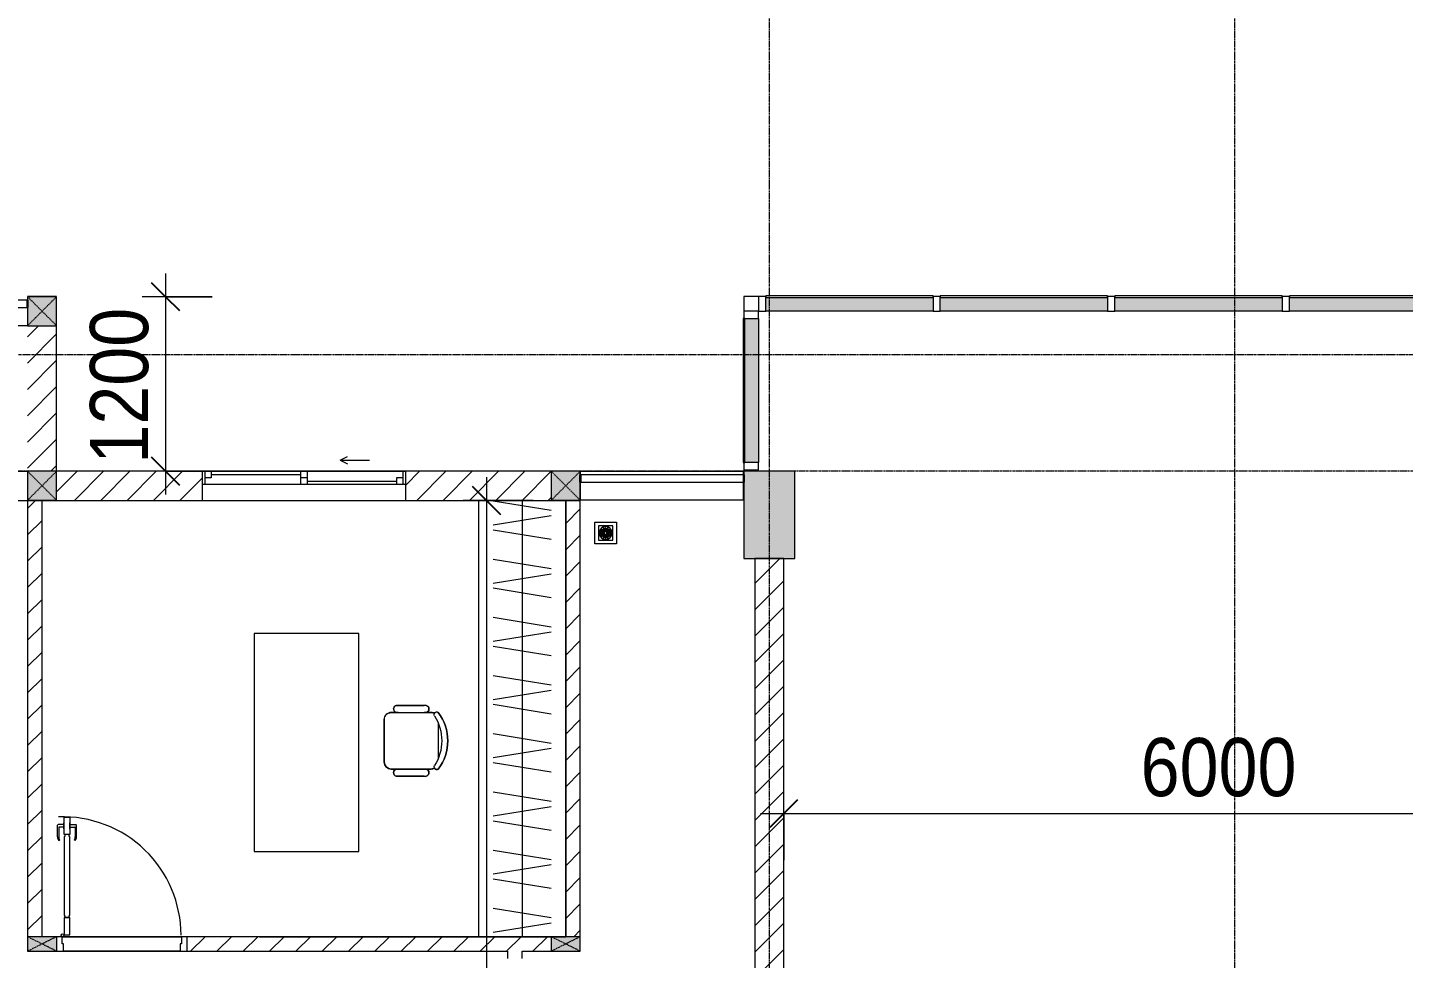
# Model space of a CAD drawing. Header units: millimetres. Extents: x 1591 to 239243, y -15958 to 82755.
# Drawn here: x 174251 to 183710, y 41187 to 47587 of the extents above; entities that cross this region are included whole.
import ezdxf

# ---------------------------------------------------------------- set-up
doc = ezdxf.new("R2010")
doc.units = ezdxf.units.MM
doc.linetypes.add('Dash_2_', pattern=[6, 3, -3])
doc.linetypes.add('Grid Line', pattern=[22.225, 12.7, -3.175, 3.175, -3.175])
for name, color, linetype, lineweight in [('0-1', 250, 'Continuous', 5), ('A-ANNO-DIMS', 211, 'Continuous', 9), ('A-ANNO-DIMS-160', 211, 'Continuous', 9), ('A-DETL-GENF-1', 9, 'Continuous', 9), ('A-DOOR-1', 254, 'Continuous', 9), ('A-DOOR-2', 9, 'Continuous', 9), ('A-FLOR', 192, 'Continuous', 9), ('A-FLOR-1', 7, 'Continuous', 9), ('A-FLOR-2', 9, 'Continuous', 9), ('A-FLOR-HRAL', 11, 'Continuous', 9), ('A-FLOR-HRAL-1', 254, 'Continuous', 9), ('A-FLOR-HRAL-2', 9, 'Continuous', 9), ('A-GLAZ', 151, 'Continuous', 9), ('A-GLAZ-CURT', 52, 'Continuous', 9), ('A-GLAZ-CWMG', 51, 'Continuous', 9), ('A-GLAZ-CWMG-1', 51, 'Continuous', 18), ('A-WALL-1', 253, 'Continuous', 18), ('A-WALL-2', 9, 'Continuous', 9), ('A-WALL-3', 113, 'Continuous', 18), ('A-WALL-PATT-1', 10, 'Continuous', 9), ('A-WALL-PATT-2', 111, 'Continuous', 9), ('I-FURN', 30, 'Continuous', 9), ('I-FURN-1', 254, 'Continuous', 9), ('M-EQPM-1', 254, 'Continuous', 9), ('S-COLS', 52, 'Continuous', 9), ('S-COLS-1', 52, 'Continuous', 5), ('S-COLS-2', 250, 'Continuous', 18), ('S-COLS-4', 254, 'Continuous', 9), ('S-COLS-5', 253, 'Continuous', 18), ('S-COLS-6', 52, 'Continuous', 18), ('S-COLS-HDLN', 52, 'Dash_2_', 9), ('S-COLS-HDLN-1', 9, 'Dash_2_', 9), ('S-GRID-1', 1, 'Grid Line', 9)]:
    doc.layers.add(name, color=color, linetype=linetype, lineweight=lineweight)
doc.styles.add('UTM Avo', font='UTM Avo.ttf', dxfattribs={"width": 0.9, "height": 400})
doc.dimstyles.new('1_Dim_chi_tiet_2_5', dxfattribs={"dimscale": 304.8, "dimtxt": 399.720379, "dimasz": 0.629921, "dimexe": 0.524934, "dimexo": 0.0625, "dimgap": 0.052493, "dimtad": 1, "dimdec": 0, "dimrnd": 5, "dimzin": 0, "dimdsep": 46, "dimtxsty": 'UTM Avo', "dimblk1": 'OBLIQUE', "dimblk2": 'OBLIQUE', "dimsah": 1, "dimcen": 0.09, "dimdle": 0.524934, "dimazin": 0, "dimtfac": 1, "dimtdec": 4, "dimtix": 1, "dimtmove": 0, "dimatfit": 3, "dimfxl": 1.049869, "dimfxlon": 1, "dimtvp": 1, "dimtolj": 1, "dimtzin": 0, "dimarcsym": 2})
doc.dimstyles.new('1_Dim_chi_tiet_2_5_1', dxfattribs={"dimscale": 304.8, "dimtxt": 399.720379, "dimasz": 0.629921, "dimexe": 0.524934, "dimexo": 0.0625, "dimgap": 0.052493, "dimtad": 1, "dimdec": 0, "dimrnd": 5, "dimzin": 0, "dimdsep": 46, "dimtxsty": 'UTM Avo', "dimblk1": 'OBLIQUE', "dimblk2": 'OBLIQUE', "dimsah": 1, "dimcen": 0.09, "dimdle": 0.524934, "dimazin": 0, "dimtfac": 1, "dimtdec": 4, "dimtix": 1, "dimtmove": 0, "dimatfit": 3, "dimfxl": 1.049869, "dimfxlon": 1, "dimtvp": 1, "dimtolj": 1, "dimtzin": 0, "dimarcsym": 2})
pattern_1 = [(45, (0, 0), (-90.50967, 90.50967), [])]
pattern_2 = [(45, (101998.83, 0), (-90.50967, 90.50967), [])]

# ---------------------------------------------------------------- blocks, each defined once
blk = doc.blocks.new('NCV_TKTC_KET CAU_rvt-1-TKCS_MB TẦNG 5')
at = {"layer": 'S-COLS-1'}
blk.add_hatch(color=256, dxfattribs=at).paths.add_polyline_path([(77452.6, 43936.9), (77527.6, 43936.9), (77527.6, 44536.9), (77177.6, 44536.9), (77177.6, 44512), (77182.6, 44512), (77182.6, 44462), (77177.6, 44462), (77177.6, 43936.9), (77280.5, 43936.9)])
at = {"layer": 'A-FLOR-1'}
for p, q in [((75852.6, 44536.9), (72452.6, 44536.9)), ((77177.6, 44536.9), (77172.6, 44536.9))]:
    blk.add_line(p, q, dxfattribs=at)
at = {"layer": 'S-COLS-2'}
for p, q in [((77527.6, 44536.9), (77177.6, 44536.9)), ((77177.6, 44536.9), (77177.6, 44512)), ((77177.6, 44462), (77177.6, 43936.9)), ((77527.6, 43936.9), (77527.6, 44536.9)), ((77177.6, 43936.9), (77527.6, 43936.9))]:
    blk.add_line(p, q, dxfattribs=at)
blk = doc.blocks.new('DOOR_CW_01 CANH MO-PANEL KINH - DIW_01-900x2200-CỬA GỖ VÂN LAMINATE-553393-TKCS_MB TẦNG 5')
at = {"layer": 'A-DETL-GENF-1'}
for p, q in [((-397, 872), (-357, 872)), ((-397, 752), (-397, 872)), ((-357, 872), (-357, 752)), ((-442, 737), (-442, 816.5)), ((-399, 820.5), (-438, 820.5)), ((-434, 799.5), (-434, 737)), ((-399, 803.5), (-430, 803.5)), ((-399, 831.8), (-397, 831.8)), ((-399, 792.2), (-399, 831.8)), ((-397, 792.2), (-399, 792.2)), ((-397, 792.2), (-397, 831.8)), ((-357, 792.2), (-357, 831.8)), ((-355, 831.8), (-357, 831.8)), ((-357, 792.2), (-355, 792.2)), ((-355, 792.2), (-355, 831.8)), ((-355, 820.5), (-316, 820.5)), ((-355, 803.5), (-324, 803.5)), ((-320, 799.5), (-320, 737)), ((-312, 737), (-312, 816.5)), ((-433.9, 711.2), (-427.3, 715.8)), ((-357, 752), (-397, 752)), ((-397, 738), (-391, 738)), ((-397, 738), (-397, 196)), ((-363, 752), (-391, 752)), ((-391, 752), (-391, 738)), ((-363, 738), (-363, 752)), ((-357, 738), (-363, 738)), ((-357, 196), (-357, 738)), ((-320.1, 711.2), (-326.7, 715.8)), ((-397, 196), (-391, 196)), ((-391, 196), (-391, 182)), ((-357, 196), (-363, 196)), ((-363, 182), (-363, 196)), ((-357, 182), (-397, 182)), ((-397, 182), (-397, 62)), ((-391, 182), (-363, 182)), ((-357, 62), (-357, 182)), ((-397, 62), (-357, 62))]:
    blk.add_line(p, q, dxfattribs=at)
blk.add_circle((-407, 60), 10, dxfattribs=at)
for centre, radius, start, end in [((-407, 60), 814, 360, 92), ((-438, 816.5), 4, 90, 180), ((-430, 799.5), 4, 90, 180), ((-324, 799.5), 4, 360, 90), ((-316, 816.5), 4, 0, 90), ((-397, 737), 45, 180, 215), ((-397, 737), 37, 180, 215), ((-357, 737), 37, 325, 0), ((-357, 737), 45, 325, 0)]:
    blk.add_arc(centre, radius, start, end, dxfattribs=at)
at = {"layer": 'A-DOOR-2'}
for p, q in [((-410, 50), (-450, 50)), ((-450, 50), (-450, -50)), ((-410, 0), (-410, 50)), ((-400, 0), (-410, 0)), ((-407, 50), (-382, 50)), ((-400, -50), (-400, 0)), ((410, 0), (400, 0)), ((400, 0), (400, -50)), ((450, 50), (410, 50)), ((410, 50), (410, 0)), ((450, -50), (450, 50)), ((-450, -50), (-400, -50)), ((400, -50), (450, -50))]:
    blk.add_line(p, q, dxfattribs=at)
blk = doc.blocks.new('TU DO LV A - TU DO LV A-V105-TKCS_MB TẦNG 5')
at = {"layer": 'I-FURN'}
for p, q in [((4.3, 101), (68.9, 499)), ((169, 101), (104.4, 499)), ((202.5, 101), (267.1, 499)), ((404.3, 101), (468.9, 499)), ((569, 101), (504.4, 499)), ((602.5, 101), (667.1, 499)), ((804.3, 101), (868.9, 499)), ((969, 101), (904.4, 499)), ((1002.5, 101), (1067.1, 499)), ((1204.3, 101), (1268.9, 499)), ((1369, 101), (1304.4, 499)), ((1402.5, 101), (1467.1, 499)), ((1604.3, 101), (1668.9, 499)), ((1769, 101), (1704.4, 499)), ((1802.5, 101), (1867.1, 499)), ((2004.3, 101), (2068.9, 499)), ((2169, 101), (2104.4, 499)), ((2202.5, 101), (2267.1, 499)), ((2404.3, 101), (2468.9, 499)), ((2569, 101), (2504.4, 499)), ((2602.5, 101), (2667.1, 499)), ((2804.3, 101), (2868.9, 499)), ((2969, 101), (2904.4, 499)), ((0.8, 300), (3000, 300)), ((0.8, 0), (3000, 0))]:
    blk.add_line(p, q, dxfattribs=at)
at = {"layer": 'I-FURN-1'}
blk.add_line((0.8, 0), (3000, 0), dxfattribs=at)
blk = doc.blocks.new('BAN LV A - BAN LV A_dwg_ban hoc2-348006-TKCS_MB TẦNG 5')
at = {"layer": 'I-FURN'}
for p, q in [((-194.4, 388.8), (-194.4, 113.4)), ((145.8, 437.4), (-145.8, 437.4)), ((194.4, 113.4), (194.4, 388.8)), ((-243, 354.4), (-243, 162)), ((194.4, 351.4), (194.4, 150.8)), ((243.7, 162), (243.7, 354.4)), ((-120.5, 64.8), (120.5, 64.8))]:
    blk.add_line(p, q, dxfattribs=at)
at = {"layer": 'I-FURN', "flags": 128}
blk.add_lwpolyline([(-737.8, 610.5), (-737.8, 1330.5), (-154.9, 1330.5), (762.2, 1330.5), (762.2, 610.5)], close=True, dxfattribs=at)
at = {"layer": 'I-FURN'}
for centre, radius, start, end in [((-145.8, 388.8), 48.6, 90, 180), ((145.8, 388.8), 48.6, 360, 90), ((-218.7, 347.3), 25.3, 343.7398, 163.7398), ((219.4, 347.3), 25.3, 16.2602, 170.70537), ((-218.7, 154.9), 25.3, 163.7398, 16.2602), ((-145.8, 113.4), 48.6, 180, 207.58444), ((145.8, 113.4), 48.6, 332.41556, 0), ((219.4, 154.9), 25.3, 189.29463, 16.2602), ((-180.2, 75.4), 17.8, 57.97259, 216.69006), ((0, 324), 324, 233.1301, 306.8699), ((0, 359.3), 318.2, 237.57575, 302.42425), ((180.2, 75.4), 17.8, 323.30994, 122.02741)]:
    blk.add_arc(centre, radius, start, end, dxfattribs=at)
blk = doc.blocks.new('BAN LV A - BAN LV A_dwg-348005-TKCS_MB TẦNG 5')
at = {"extrusion": (0, 0, -1), "zscale": -1, "rotation": 180}
blk.add_blockref('BAN LV A - BAN LV A_dwg_ban hoc2-348006-TKCS_MB TẦNG 5', (-729, 1383.7), dxfattribs=at)
blk = doc.blocks.new('BAN LV A - BAN LV A-348231-TKCS_MB TẦNG 5')
at = {"layer": 'I-FURN-1'}
for p, q in [((534.6, 1270.3), (534.6, 1235.9)), ((923.4, 1232.9), (923.4, 1270.3)), ((486, 1221.7), (486, 1029.3)), ((972.7, 1029.3), (972.7, 1221.7)), ((534.6, 1029.3), (534.6, 994.9)), ((583.2, 946.3), (874.8, 946.3)), ((923.4, 994.9), (923.4, 1032.3)), ((1491.2, 773.2), (-8.8, 773.2)), ((-8.8, 773.2), (-8.8, 53.2)), ((1491.2, 53.2), (1491.2, 773.2)), ((-8.8, 53.2), (1491.2, 53.2))]:
    blk.add_line(p, q, dxfattribs=at)
for centre, radius, start, end in [((729, 1059.7), 324, 53.1301, 126.8699), ((510.3, 1228.8), 25.3, 16.2602, 196.2602), ((548.9, 1308.3), 17.8, 143.30994, 240.59603), ((583.2, 1270.3), 48.6, 152.41556, 180), ((909.2, 1308.3), 17.8, 299.40397, 36.69006), ((874.8, 1270.3), 48.6, 360, 27.58444), ((948.4, 1228.8), 25.3, 343.7398, 170.70537), ((510.3, 1036.4), 25.3, 196.2602, 343.7398), ((583.2, 994.9), 48.6, 180, 270), ((874.8, 994.9), 48.6, 270, 360), ((948.4, 1036.4), 25.3, 189.29463, 343.7398)]:
    blk.add_arc(centre, radius, start, end, dxfattribs=at)
blk.add_blockref('BAN LV A - BAN LV A_dwg-348005-TKCS_MB TẦNG 5', (0, 0))
blk = doc.blocks.new('THU NUOC - THU NUOC-455054-TKCS_MB TẦNG 5')
at = {"layer": 'M-EQPM-1'}
for p, q in [((-66.3, -70.6), (-66.3, 79.4)), ((-66.3, 79.4), (83.7, 79.4)), ((58.7, 54.4), (-41.3, 54.4)), ((-41.3, 54.4), (-41.3, -45.6)), ((-23.3, 19.6), (40.9, 19.6)), ((40.9, 13.6), (-23.3, 13.6)), ((-23.3, 7.2), (0.7, 7.2)), ((0.7, 1.2), (-23.3, 1.2)), ((-11, 32.1), (28.5, 32.1)), ((28.5, 26.1), (-11, 26.1)), ((-1.1, 44.5), (18.5, 44.5)), ((18.5, 38.5), (-1.1, 38.5)), ((0.7, 7.2), (0.7, 1.2)), ((16.7, 1.2), (16.7, 7.2)), ((16.7, 7.2), (40.9, 7.2)), ((40.9, 1.2), (16.7, 1.2)), ((58.7, -45.6), (58.7, 54.4)), ((83.7, 79.4), (83.7, -70.6)), ((83.7, -70.6), (-66.3, -70.6)), ((-41.3, -45.6), (58.7, -45.6)), ((-23.3, -4.8), (40.9, -4.8)), ((40.9, -10.8), (-23.3, -10.8)), ((-11, -17.3), (28.5, -17.3)), ((28.5, -23.3), (-11, -23.3)), ((-1.1, -29.6), (18.5, -29.6)), ((18.5, -35.6), (-1.1, -35.6))]:
    blk.add_line(p, q, dxfattribs=at)
for centre, radius, start, end in [((8.7, 4.4), 45, 0, 180), ((8.7, 4.4), 45, 360, 180), ((8.7, 4.4), 45, 180, 0), ((8.7, 4.4), 45, 180, 360), ((-23.3, 16.6), 3, 90, 270), ((-23.3, 4.2), 3, 90, 270), ((-11, 29.1), 3, 90, 270), ((-1.1, 41.5), 3, 90, 270), ((18.5, 41.5), 3, 270, 90), ((28.5, 29.1), 3, 270, 90), ((40.9, 16.6), 3, 270, 90), ((40.9, 4.2), 3, 270, 90), ((-23.3, -7.8), 3, 90, 270), ((-11, -20.3), 3, 90, 270), ((-1.1, -32.6), 3, 90, 270), ((18.5, -32.6), 3, 270, 90), ((28.5, -20.3), 3, 270, 90), ((40.9, -7.8), 3, 270, 90)]:
    blk.add_arc(centre, radius, start, end, dxfattribs=at)
blk = doc.blocks.new('Railing - 50 x 10mm-901205-TKCS_MB TẦNG 5')
at = {"layer": 'A-FLOR-HRAL-2'}
for p, q in [((25, 5), (-25, 5)), ((-25, 5), (-25, -5)), ((25, -5), (25, 5)), ((-25, -5), (25, -5))]:
    blk.add_line(p, q, dxfattribs=at)
blk = doc.blocks.new('Railing - Railing-930198-TKCS_MB TẦNG 5')
at = {"layer": 'A-FLOR-HRAL-2'}
for p, q in [((54264.1, 35251.3), (53149.1, 35251.3)), ((53149.1, 35201.3), (54264.1, 35201.3))]:
    blk.add_line(p, q, dxfattribs=at)
at = {"rotation": 270}
for p in [(53144.1, 35226.3), (54269.1, 35226.3)]:
    blk.add_blockref('Railing - 50 x 10mm-901205-TKCS_MB TẦNG 5', p, dxfattribs=at)
blk = doc.blocks.new('G1_SOF - BO TRU - 100x200-V79-TKCS_MB TẦNG 5')
at = {"layer": 'S-COLS'}
blk.add_hatch(color=256, dxfattribs=at).paths.add_polyline_path([(50, -100), (50, 98.4), (-50, 98.4), (-50, -100)])
at = {"layer": 'S-COLS-5'}
for p, q in [((-50, 98.4), (-50, -100)), ((50, -100), (50, 98.4)), ((-50, -100), (50, -100))]:
    blk.add_line(p, q, dxfattribs=at)
at = {"layer": 'S-COLS-HDLN-1'}
for p, q in [((50, 100), (-50, -100)), ((-50, 100), (50, -100))]:
    blk.add_line(p, q, dxfattribs=at)
blk = doc.blocks.new('G1_SOF - BO TRU - 100x200-745959-TKCS_MB TẦNG 5')
at = {"layer": 'S-COLS'}
blk.add_hatch(color=256, dxfattribs=at).paths.add_polyline_path([(-50, 100), (-50, -100), (50, -100), (50, 100)])
at = {"layer": 'S-COLS-5'}
for p, q in [((50, 100), (-50, 100)), ((-50, 100), (-50, -100)), ((50, -100), (50, 100)), ((-50, -100), (50, -100))]:
    blk.add_line(p, q, dxfattribs=at)
at = {"layer": 'S-COLS-HDLN-1'}
for p, q in [((50, 100), (-50, -100)), ((-50, 100), (50, -100))]:
    blk.add_line(p, q, dxfattribs=at)
blk = doc.blocks.new('NCV_TKTC_TANG 5_rvt-1-TKCS_MB TẦNG 5')
at = {"layer": 'A-WALL-PATT-1'}
h = blk.add_hatch(dxfattribs=at)
h.set_pattern_fill('FP_1', color=256, style=0, pattern_type=2)
h.set_pattern_definition(pattern_1)
h.paths.add_polyline_path([(72352.6, 41336.9), (72352.6, 44336.9), (72252.6, 44336.9), (72252.6, 41336.9)])
h = blk.add_hatch(dxfattribs=at)
h.set_pattern_fill('FP_1', color=256, style=0, pattern_type=2)
h.set_pattern_definition(pattern_1)
h.paths.add_polyline_path([(76052.5, 41336.9), (76052.6, 41336.9), (76052.5, 44336.9), (75952.6, 44336.9), (75952.6, 41336.9), (75988.3, 41336.9)])
h = blk.add_hatch(dxfattribs=at)
h.set_pattern_fill('FP_1', color=256, style=0, pattern_type=2)
h.set_pattern_definition(pattern_1)
h.paths.add_polyline_path([(75652.6, 41236.9), (75852.6, 41238.1), (75852.6, 41336.9), (73350.9, 41336.9), (73350.9, 41236.9), (75652.5, 41236.9)])
h = blk.add_hatch(dxfattribs=at)
h.set_pattern_fill('FP_1', color=256, style=0, pattern_type=2)
h.set_pattern_definition(pattern_1)
h.paths.add_polyline_path([(75552.6, 40236.9), (75652.6, 40238), (75652.5, 40286.9), (75552.6, 40286.9), (75552.6, 40237.8)])
h.paths.add_polyline_path([(75602.6, 41186.9), (75652.6, 41187.4), (75650.8, 41236.9), (75552.6, 41236.9), (75552.6, 41186.9), (75580.8, 41186.9)])
at = {"layer": 'A-FLOR-2'}
for p, q in [((72252.6, 45536.9), (69252.6, 45536.9)), ((69327.6, 44536.9), (72252.6, 44536.9)), ((75952.6, 41336.9), (75952.6, 44336.1)), ((77177.6, 44336.9), (77172.6, 44336.9)), ((72490.9, 41336.9), (73310.9, 41336.9)), ((73310.9, 41336.9), (72490.9, 41336.9)), ((73847.7, 41336.9), (75352.6, 41336.9)), ((75352.6, 41336.9), (75852.6, 41336.9)), ((75852.6, 41336.9), (75952.6, 41336.9)), ((73300.9, 41236.9), (72500.9, 41236.9)), ((72500.9, 41236.9), (73300.9, 41236.9))]:
    blk.add_line(p, q, dxfattribs=at)
at = {"layer": 'A-WALL-1'}
for p, q in [((72252.6, 44336.9), (72252.6, 41336.9)), ((72352.6, 41336.9), (72352.6, 44336.9)), ((75952.6, 44336.9), (75952.6, 41336.9)), ((76052.6, 41336.9), (76052.6, 44336.9)), ((75852.6, 41336.9), (73350.9, 41336.9)), ((73350.9, 41236.9), (75552.6, 41236.9)), ((75552.6, 41236.9), (75552.6, 41186.9)), ((75652.6, 41236.9), (75852.6, 41236.9)), ((75652.6, 41186.9), (75652.6, 41236.9))]:
    blk.add_line(p, q, dxfattribs=at)
at = {"layer": 'A-WALL-2'}
for p, q in [((76052.9, 44536.9), (77172.6, 44536.9)), ((76052.9, 44536.9), (76052.9, 44512)), ((76052.9, 44462), (76052.9, 44336.9)), ((77172.6, 44536.9), (77172.6, 44512)), ((77172.6, 44462), (77172.6, 44336.9)), ((77172.6, 44336.9), (76052.9, 44336.9))]:
    blk.add_line(p, q, dxfattribs=at)
at = {"layer": 'A-DOOR-1'}
blk.add_blockref('DOOR_CW_01 CANH MO-PANEL KINH - DIW_01-900x2200-CỬA GỖ VÂN LAMINATE-553393-TKCS_MB TẦNG 5', (72900.9, 41286.9), dxfattribs=at)
at = {"layer": 'A-FLOR-HRAL-1'}
blk.add_blockref('Railing - Railing-930198-TKCS_MB TẦNG 5', (22908.5, 9260.7), dxfattribs=at)
at = {"layer": 'I-FURN-1'}
for name, p, rotation in [('TU DO LV A - TU DO LV A-V105-TKCS_MB TẦNG 5', (75352.6, 44336.9), 269.9999999999997), ('BAN LV A - BAN LV A-348231-TKCS_MB TẦNG 5', (73757.8, 43412.7), 269.9999999999995)]:
    blk.add_blockref(name, p, dxfattribs=dict(at, rotation=rotation))
at = {"layer": 'M-EQPM-1', "rotation": 269.9999999999997}
blk.add_blockref('THU NUOC - THU NUOC-455054-TKCS_MB TẦNG 5', (76222.5, 44120.7), dxfattribs=at)
at = {"layer": 'S-COLS-4', "rotation": 269.9999999999993}
for name, p in [('G1_SOF - BO TRU - 100x200-V79-TKCS_MB TẦNG 5', (72352.6, 41286.9)), ('G1_SOF - BO TRU - 100x200-745959-TKCS_MB TẦNG 5', (75952.6, 41286.9))]:
    blk.add_blockref(name, p, dxfattribs=at)
blk = doc.blocks.new('G1_SOF - BO TRU - 200x200-V21-TKCS_MB TẦNG 5')
at = {"layer": 'S-COLS'}
blk.add_hatch(color=256, dxfattribs=at).paths.add_polyline_path([(100, -100), (99.9, 100), (-100, 100), (-100, 75.4), (-95, 75.4), (-95, 25.4), (-100, 25.4), (-100, -100), (99.9, -100)])
at = {"layer": 'S-COLS-6'}
for p, q in [((100, 100), (-100, 100)), ((-100, 100), (-100, 75.4)), ((100, -100), (100, 100)), ((-100, 25.4), (-100, -100)), ((-100, -100), (100, -100))]:
    blk.add_line(p, q, dxfattribs=at)
at = {"layer": 'S-COLS-HDLN'}
for p, q in [((100, 100), (-100, -100)), ((-100, 100), (100, -100))]:
    blk.add_line(p, q, dxfattribs=at)
blk = doc.blocks.new('G1_SOF - BO TRU - 200x200-V23-TKCS_MB TẦNG 5')
at = {"layer": 'S-COLS'}
blk.add_hatch(color=256, dxfattribs=at).paths.add_polyline_path([(99.9, -100), (100, -100), (99.9, 25.1), (95, 25.1), (95, 75.1), (100, 75.1), (99.9, 100), (-100, 100), (-100, -100), (95, -100)])
at = {"layer": 'S-COLS-6'}
for p, q in [((100, 100), (-100, 100)), ((-100, 100), (-100, -100)), ((100, 75.1), (100, 100)), ((100, -100), (100, 25.1)), ((-100, -100), (100, -100))]:
    blk.add_line(p, q, dxfattribs=at)
at = {"layer": 'S-COLS-HDLN'}
for p, q in [((100, 100), (-100, -100)), ((-100, 100), (100, -100))]:
    blk.add_line(p, q, dxfattribs=at)
blk = doc.blocks.new('G1_SOF - BO TRU - 200x200-3055083-TKCS_MB TẦNG 5')
at = {"layer": 'S-COLS'}
blk.add_hatch(color=256, dxfattribs=at).paths.add_polyline_path([(100, -100), (100, 100), (-100, 100), (-100, -100), (8.4, -100)])
at = {"layer": 'S-COLS-6'}
for p, q in [((100, 100), (-100, 100)), ((-100, 100), (-100, -100)), ((100, -100), (100, 100)), ((-100, -100), (100, -100))]:
    blk.add_line(p, q, dxfattribs=at)
at = {"layer": 'S-COLS-HDLN'}
for p, q in [((100, 100), (-100, -100)), ((-100, 100), (100, -100))]:
    blk.add_line(p, q, dxfattribs=at)
blk = doc.blocks.new('1_FAMILY RVT - W01-WxH 1400x1400xmm-389822-TKCS_MB TẦNG 5')
at = {"layer": 'A-GLAZ'}
for p, q in [((248.4, 172.39), (299.2, 197.79)), ((-700, 96.19), (-700, -103.81)), ((700, 96.19), (-700, 96.19)), ((-700, 96.19), (-636.5, 96.19)), ((-680.95, 96.19), (-680.95, 7.29)), ((-636.5, 96.19), (-22.225, 96.19)), ((-636.5, 96.19), (-636.5, 51.74)), ((-22.225, 7.29), (-22.225, 96.19)), ((-22.225, 96.19), (22.225, 96.19)), ((22.225, 96.19), (680.95, 96.19)), ((22.225, 96.19), (22.225, 7.29)), ((248.4, 172.39), (299.2, 146.99)), ((248.4, 172.39), (451.6, 172.39)), ((680.95, 96.19), (700, 96.19)), ((680.95, 96.19), (680.95, 7.29)), ((700, -103.81), (700, 96.19)), ((-700, 7.29), (-680.95, 7.29)), ((-636.5, 51.74), (-680.95, 51.74)), ((-680.95, 7.29), (-22.225, 7.29)), ((-636.5, 73.965), (-22.225, 73.965)), ((22.225, 51.74), (-22.225, 51.74)), ((-22.225, 7.29), (22.225, 7.29)), ((22.225, 29.515), (636.5, 29.515)), ((22.225, 7.29), (636.5, 7.29)), ((636.5, 51.74), (636.5, 7.29)), ((680.95, 51.74), (636.5, 51.74)), ((636.5, 7.29), (700, 7.29)), ((-700, -103.81), (700, -103.81))]:
    blk.add_line(p, q, dxfattribs=at)
blk = doc.blocks.new('Railing - 50 x 10mm-1251311-TKCS_MB TẦNG 5')
at = {"layer": 'A-FLOR-HRAL'}
for p, q in [((25, 5), (-25, 5)), ((-25, 5), (-25, -5)), ((25, -5), (25, 5)), ((-25, -5), (25, -5))]:
    blk.add_line(p, q, dxfattribs=at)
blk = doc.blocks.new('Railing - Railing-3262212-TKCS_MB TẦNG 5')
at = {"layer": 'A-FLOR-HRAL'}
for p, q in [((72247.6, 45712.4), (69257.6, 45712.4)), ((69257.6, 45662.4), (72247.6, 45662.4))]:
    blk.add_line(p, q, dxfattribs=at)
at = {"rotation": 90}
for p in [(69252.6, 45687.4), (72252.6, 45687.4)]:
    blk.add_blockref('Railing - 50 x 10mm-1251311-TKCS_MB TẦNG 5', p, dxfattribs=at)
blk = doc.blocks.new('System Panel - Glazed-1838995-TKCS_MB TẦNG 5')
at = {"layer": 'A-GLAZ-CURT'}
for p, q in [((575, 6), (-575, 6)), ((-575, 6), (-575, -6)), ((575, -6), (575, 6)), ((-575, -6), (575, -6))]:
    blk.add_line(p, q, dxfattribs=at)
blk = doc.blocks.new('Rectangular Mullion - 50 x 100mm-1838989-TKCS_MB TẦNG 5')
at = {"layer": 'A-GLAZ-CWMG'}
blk.add_hatch(color=256, dxfattribs=at).paths.add_polyline_path([(77452.6, 45637), (78477.6, 45637), (78477.6, 45731), (77327.6, 45731), (77327.6, 45637)])
blk.add_line((78477.6, 45637), (77327.6, 45637), dxfattribs=at)
blk = doc.blocks.new('Rectangular Mullion - 50 x 100mm-1839002-TKCS_MB TẦNG 5')
at = {"layer": 'A-GLAZ-CWMG-1'}
for p, q in [((0, 100), (-50, 100)), ((-50, 100), (-50, 0)), ((0, 0), (0, 100)), ((-50, 0), (0, 0))]:
    blk.add_line(p, q, dxfattribs=at)
blk = doc.blocks.new('Rectangular Mullion - 50 x 100mm-1838993-TKCS_MB TẦNG 5')
at = {"layer": 'A-GLAZ-CWMG-1'}
for p, q in [((-25, 100), (25, 100)), ((-25, 0), (-25, 100)), ((25, 100), (25, 0)), ((25, 0), (-25, 0))]:
    blk.add_line(p, q, dxfattribs=at)
blk = doc.blocks.new('System Panel - Glazed-1903583-TKCS_MB TẦNG 5')
at = {"layer": 'A-GLAZ-CURT'}
for p, q in [((495.2, 6), (-495.2, 6)), ((-495.2, 6), (-495.2, -6)), ((495.2, -6), (495.2, 6)), ((-495.2, -6), (495.2, -6))]:
    blk.add_line(p, q, dxfattribs=at)
blk = doc.blocks.new('Rectangular Mullion - 50 x 100mm-1903581-TKCS_MB TẦNG 5')
at = {"layer": 'A-GLAZ-CWMG'}
blk.add_hatch(color=256, dxfattribs=at).paths.add_polyline_path([(77252.6, 44596.9), (77277.6, 44596.9), (77277.6, 45587.4), (77183.6, 45587.4), (77183.6, 44596.9), (77248.8, 44596.9)])
blk.add_line((77277.6, 45587.4), (77277.6, 44596.9), dxfattribs=at)
blk = doc.blocks.new('Rectangular Mullion - 50 x 100mm-1838999-TKCS_MB TẦNG 5')
at = {"layer": 'A-GLAZ-CWMG-1'}
for p, q in [((-50, 100), (0, 100)), ((-50, 0), (-50, 100)), ((0, 100), (0, 0)), ((0, 0), (-50, 0))]:
    blk.add_line(p, q, dxfattribs=at)
blk = doc.blocks.new('DIMBLOCK14-TKCS_MB TẦNG 5')
at = {"layer": 'A-ANNO-DIMS-160'}
for p, q in [((179451.4, 41863.2), (179451.4, 42343.2)), ((185451.4, 41863.2), (185451.4, 42343.2)), ((179291.4, 42183.2), (185611.4, 42183.2)), ((179451.4, 42183.2), (179451.4, 41863.2)), ((185451.4, 42183.2), (185451.4, 41863.2))]:
    blk.add_line(p, q, dxfattribs=at)
at = {"layer": 'A-ANNO-DIMS-160', "lineweight": 25}
for p, q in [((179451.4, 42183.2), (179547.4, 42279.2)), ((185451.4, 42183.2), (185547.4, 42279.2)), ((179451.4, 42183.2), (179355.4, 42087.2)), ((185451.4, 42183.2), (185355.4, 42087.2))]:
    blk.add_line(p, q, dxfattribs=at)
at = {"layer": 'A-ANNO-DIMS-160', "color": 0, "insert": (181903.6, 42702.8), "char_height": 400, "width": 1314.636, "attachment_point": 1, "line_spacing_factor": 1.110334, "style": 'UTM Avo'}
blk.add_mtext('6000', dxfattribs=at)
blk = doc.blocks.new('_Oblique')
at = {"color": 0, "linetype": 'ByBlock', "lineweight": -2}
blk.add_line((-0.5, -0.5), (0.5, 0.5), dxfattribs=at)
blk = doc.blocks.new('DIMBLOCK90-TKCS_MB TẦNG 5')
at = {"layer": 'A-ANNO-DIMS-160'}
for p, q in [((177406.8, 44496.1), (177406.8, 35577.4)), ((177726.8, 44336.1), (177246.8, 44336.1)), ((177406.8, 44336.1), (177726.8, 44336.1)), ((177726.8, 35737.4), (177246.8, 35737.4)), ((177406.8, 35737.4), (177726.8, 35737.4))]:
    blk.add_line(p, q, dxfattribs=at)
at = {"layer": 'A-ANNO-DIMS-160', "lineweight": 25}
for p, q in [((177406.8, 44336.1), (177310.8, 44432.1)), ((177406.8, 44336.1), (177502.8, 44240.1)), ((177406.8, 35737.4), (177310.8, 35833.4)), ((177406.8, 35737.4), (177502.8, 35641.4))]:
    blk.add_line(p, q, dxfattribs=at)
at = {"layer": 'A-ANNO-DIMS-160', "color": 0, "insert": (176887.1, 39489), "char_height": 400, "width": 1314.636, "attachment_point": 1, "rotation": 90, "line_spacing_factor": 1.110334, "style": 'UTM Avo'}
blk.add_mtext('8600', dxfattribs=at)
blk = doc.blocks.new('DIMBLOCK301-TKCS_MB TẦNG 5')
at = {"layer": 'A-ANNO-DIMS-160'}
for p, q in [((175200.3, 45896.9), (175200.3, 44376.9)), ((175520.3, 45736.9), (175040.3, 45736.9)), ((175200.3, 45736.9), (175520.3, 45736.9)), ((175520.3, 44536.9), (175040.3, 44536.9)), ((175200.3, 44536.9), (175520.3, 44536.9))]:
    blk.add_line(p, q, dxfattribs=at)
at = {"layer": 'A-ANNO-DIMS-160', "lineweight": 25}
for p, q in [((175200.3, 45736.9), (175104.3, 45832.9)), ((175200.3, 45736.9), (175296.3, 45640.9)), ((175200.3, 44536.9), (175104.3, 44632.9)), ((175200.3, 44536.9), (175296.3, 44440.9))]:
    blk.add_line(p, q, dxfattribs=at)
at = {"layer": 'A-ANNO-DIMS-160', "color": 0, "insert": (174680.7, 44589.2), "char_height": 400, "width": 1314.636, "attachment_point": 1, "rotation": 90, "line_spacing_factor": 1.110334, "style": 'UTM Avo'}
blk.add_mtext('1200', dxfattribs=at)

msp = doc.modelspace()

# ---------------------------------------------------------------- hatches: boundary and pattern name
at = {"layer": 'A-WALL-PATT-2'}
h = msp.add_hatch(dxfattribs=at)
h.set_pattern_fill('FP_1', color=256, style=0, pattern_type=2)
h.set_pattern_definition(pattern_2)
h.paths.add_polyline_path([(174451.4, 44536.9), (174451.4, 45536.9), (174251.4, 45536.9), (174251.5, 44536.9)])
h = msp.add_hatch(dxfattribs=at)
h.set_pattern_fill('FP_1', color=256, style=0, pattern_type=2)
h.set_pattern_definition(pattern_2)
h.paths.add_polyline_path([(177584.2, 44336.1), (177851.5, 44336.9), (177851.5, 44536.1), (176851.4, 44536.1), (176851.4, 44336.1), (177458.5, 44336.1)])
h.paths.add_polyline_path([(175451.4, 44336.1), (175451.4, 44536.1), (174451.4, 44536.1), (174451.4, 44336.1)])
h = msp.add_hatch(dxfattribs=at)
h.set_pattern_fill('FP_1', color=256, style=0, pattern_type=2)
h.set_pattern_definition(pattern_2)
h.paths.add_polyline_path([(179451.4, 40536.9), (179451.4, 43936.9), (179251.4, 43936.9), (179251.4, 40536.9), (179437.5, 40536.9)])

# ---------------------------------------------------------------- linework, layer by layer
at = {"layer": 'A-FLOR'}
for p, q in [((179326.4, 45737.4), (179176.4, 45737.4)), ((179176.4, 45737.4), (179176.4, 45637.4)), ((180526.4, 45737.4), (180476.4, 45737.4)), ((181726.4, 45737.4), (181676.4, 45737.4)), ((182926.4, 45737.4), (182876.4, 45737.4)), ((179176.4, 44546.9), (179176.4, 44536.9))]:
    msp.add_line(p, q, dxfattribs=at)
at = {"layer": 'A-WALL-3'}
for p, q in [((174451.4, 45737.4), (174251.4, 45737.4)), ((174451.4, 44536.9), (174451.4, 45536.9)), ((175451.4, 44536.1), (174451.4, 44536.1)), ((177851.5, 44536.1), (176851.4, 44536.1)), ((174076.4, 44336.1), (175451.4, 44336.1)), ((176851.4, 44336.1), (178051.4, 44336.1)), ((179251.4, 43936.9), (179251.4, 40536.9)), ((179451.4, 43936.9), (179251.4, 43936.9)), ((179451.4, 40536.9), (179451.4, 43936.9))]:
    msp.add_line(p, q, dxfattribs=at)
at = {"layer": 'S-GRID-1'}
for p, q in [((179351.4, 19118.3), (179351.4, 76659.6)), ((182551.4, 19118.3), (182551.4, 76659.6)), ((227946.4, 45336.9), (138442.9, 45336.9)), ((229978.4, 44536.9), (136410.9, 44536.9))]:
    msp.add_line(p, q, dxfattribs=at)

# ---------------------------------------------------------------- block references
at = {"layer": '0-1'}
for name in ['NCV_TKTC_KET CAU_rvt-1-TKCS_MB TẦNG 5', 'NCV_TKTC_TANG 5_rvt-1-TKCS_MB TẦNG 5']:
    msp.add_blockref(name, (101998.8, 0), dxfattribs=at)
at = {"layer": 'A-FLOR-HRAL'}
msp.add_blockref('Railing - Railing-3262212-TKCS_MB TẦNG 5', (101998.8, 0), dxfattribs=at)
at = {"layer": 'A-GLAZ'}
msp.add_blockref('1_FAMILY RVT - W01-WxH 1400x1400xmm-389822-TKCS_MB TẦNG 5', (176151.4, 44439.9), dxfattribs=at)
at = {"layer": 'A-GLAZ-CURT'}
for p in [(179901.4, 45737), (181101.4, 45737), (182301.4, 45737), (183501.4, 45737)]:
    msp.add_blockref('System Panel - Glazed-1838995-TKCS_MB TẦNG 5', p, dxfattribs=at)
at = {"layer": 'A-GLAZ-CURT', "rotation": 90}
msp.add_blockref('System Panel - Glazed-1903583-TKCS_MB TẦNG 5', (179176.4, 45092.1), dxfattribs=at)
at = {"layer": 'A-GLAZ-CWMG'}
for p, rotation in [((179276.4, 45737), 180), ((179176.4, 44546.9), 270)]:
    msp.add_blockref('Rectangular Mullion - 50 x 100mm-1839002-TKCS_MB TẦNG 5', p, dxfattribs=dict(at, rotation=rotation))
for name, p in [('Rectangular Mullion - 50 x 100mm-1838989-TKCS_MB TẦNG 5', (101998.8, 0)), ('Rectangular Mullion - 50 x 100mm-1838989-TKCS_MB TẦNG 5', (103198.8, 0)), ('Rectangular Mullion - 50 x 100mm-1838989-TKCS_MB TẦNG 5', (104398.8, 0)), ('Rectangular Mullion - 50 x 100mm-1838989-TKCS_MB TẦNG 5', (105598.8, 0)), ('Rectangular Mullion - 50 x 100mm-1903581-TKCS_MB TẦNG 5', (101998.8, 0))]:
    msp.add_blockref(name, p, dxfattribs=at)
at = {"layer": 'A-GLAZ-CWMG', "extrusion": (0, 0, -1)}
for name, p, rotation in [('Rectangular Mullion - 50 x 100mm-1838993-TKCS_MB TẦNG 5', (-180501.4, 45737), 180), ('Rectangular Mullion - 50 x 100mm-1838993-TKCS_MB TẦNG 5', (-181701.4, 45737), 180), ('Rectangular Mullion - 50 x 100mm-1838993-TKCS_MB TẦNG 5', (-182901.4, 45737), 180), ('Rectangular Mullion - 50 x 100mm-1838999-TKCS_MB TẦNG 5', (-179176.4, 45637.4), 90)]:
    msp.add_blockref(name, p, dxfattribs=dict(at, rotation=rotation))
at = {"layer": 'S-COLS'}
for name, p in [('G1_SOF - BO TRU - 200x200-V21-TKCS_MB TẦNG 5', (174351.4, 45636.9)), ('G1_SOF - BO TRU - 200x200-3055083-TKCS_MB TẦNG 5', (174351.4, 44436.9)), ('G1_SOF - BO TRU - 200x200-V23-TKCS_MB TẦNG 5', (177951.5, 44436.9))]:
    msp.add_blockref(name, p, dxfattribs=at)

# ---------------------------------------------------------------- dimensions: what is measured, and where the dimension line sits
at = {"layer": 'A-ANNO-DIMS'}
for base, p1, p2, dimstyle, override, picture, middle in [((175200.3, 44536.9), (175520.3, 45736.9), (175520.3, 44536.9), '1_Dim_chi_tiet_2_5_1', {"dimpost": '<>', "dimfxl": 1200}, 'DIMBLOCK301-TKCS_MB TẦNG 5', (174977.3, 45136.9)), ((177406.8, 35737.4), (177726.8, 44336.1), (177726.8, 35737.4), '1_Dim_chi_tiet_2_5', {"dimpost": '<>', "dimfxl": 8598.760351}, 'DIMBLOCK90-TKCS_MB TẦNG 5', (177183.8, 40036.7))]:
    dim = msp.add_linear_dim(base=base, p1=p1, p2=p2, angle=90, dimstyle=dimstyle, override=override, dxfattribs=at)
    dim.commit()
    dim.dimension.update_dxf_attribs({"geometry": picture, "text_midpoint": middle})
dim = msp.add_linear_dim(base=(185451.4, 42183.2), p1=(179451.4, 41863.2), p2=(185451.4, 41863.2), dimstyle='1_Dim_chi_tiet_2_5', override={"dimpost": '<>', "dimfxl": 6000}, dxfattribs=at)
dim.commit()
dim.dimension.update_dxf_attribs({"geometry": 'DIMBLOCK14-TKCS_MB TẦNG 5', "text_midpoint": (182451.4, 42406.2)})

doc.saveas('drawing.dxf')
